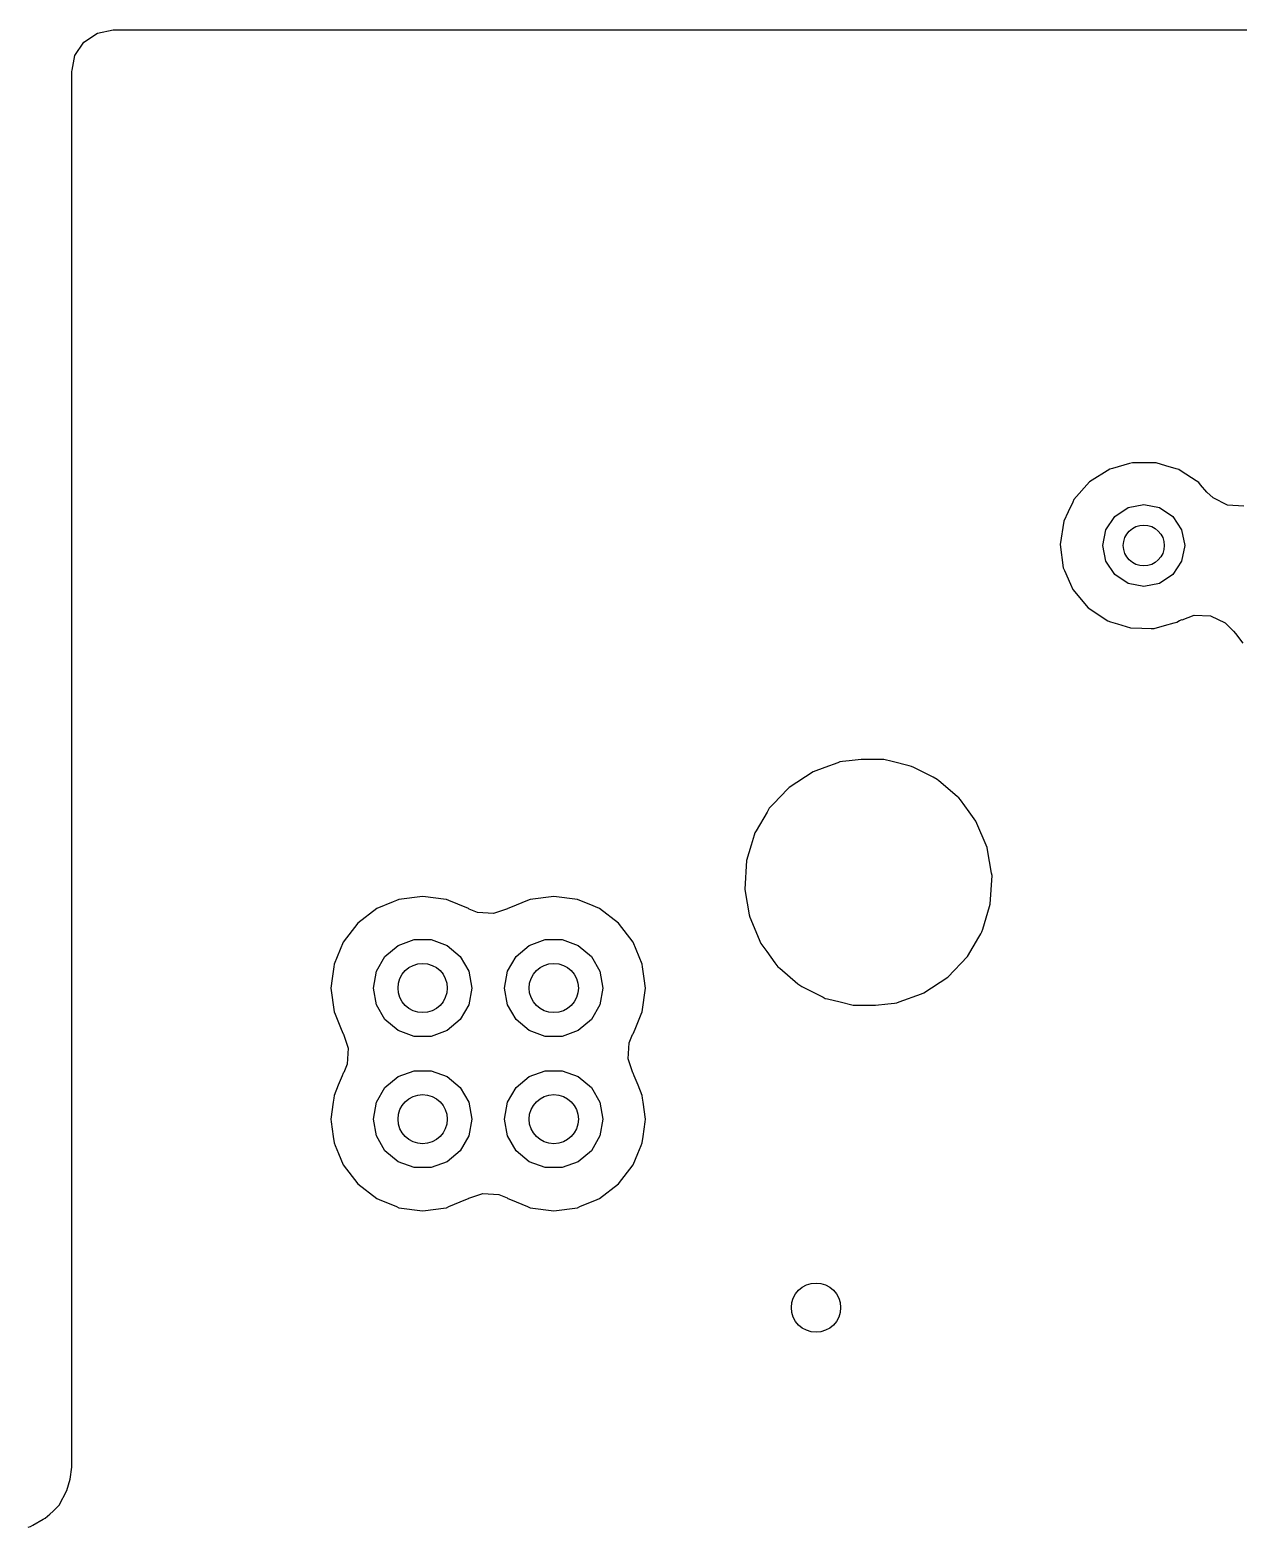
# Model space of a CAD drawing. Extents: x 0.99 to 4.24, y -7.27 to -4.02.
# Drawn here: x 2.9293 to 3.2195, y -4.5035 to -4.1439 of the extents above; entities that cross this region are included whole.
import ezdxf

# ---------------------------------------------------------------- set-up
doc = ezdxf.new("R2010")
doc.units = 0
doc.header["$MEASUREMENT"] = 0
doc.layers.add('BLACK', color=7, linetype='CONTINUOUS')

msp = doc.modelspace()

# ---------------------------------------------------------------- linework, layer by layer
at = {"layer": 'BLACK', "linetype": 'CONTINUOUS'}
for p, q in [((2.94227, -4.1468), (2.9455, -4.14464)), ((2.9455, -4.14464), (2.94931, -4.14388)), ((2.94931, -4.14388), (3.8563, -4.14388)), ((2.94011, -4.15003), (2.94227, -4.1468)), ((2.93935, -4.15384), (2.93941, -4.15354)), ((2.93941, -4.15354), (2.94011, -4.15003)), ((2.93935, -4.48913), (2.93935, -4.15384)), ((3.18866, -4.2494), (3.18384, -4.25244)), ((3.18934, -4.2492), (3.18866, -4.2494)), ((3.19344, -4.24803), (3.18934, -4.2492)), ((3.18934, -4.2492), (3.18934, -4.2492)), ((3.19413, -4.24784), (3.19344, -4.24803)), ((3.19344, -4.24803), (3.19344, -4.24803)), ((3.19484, -4.24784), (3.19413, -4.24784)), ((3.19635, -4.24785), (3.19484, -4.24784)), ((3.19982, -4.24787), (3.19635, -4.24785)), ((3.20217, -4.24858), (3.19982, -4.24787)), ((3.20459, -4.2493), (3.20217, -4.24858)), ((3.20527, -4.2495), (3.20459, -4.2493)), ((3.20459, -4.2493), (3.20459, -4.2493)), ((3.20586, -4.24989), (3.20527, -4.2495)), ((3.20945, -4.25221), (3.20586, -4.24989)), ((3.18384, -4.25244), (3.18008, -4.2567)), ((3.21004, -4.2526), (3.20945, -4.25221)), ((3.20945, -4.25221), (3.20945, -4.25221)), ((3.2105, -4.25313), (3.21004, -4.2526)), ((3.21201, -4.25488), (3.2105, -4.25313)), ((3.2105, -4.25313), (3.2105, -4.25313)), ((3.17978, -4.25734), (3.17871, -4.25962)), ((3.18008, -4.2567), (3.17978, -4.25734)), ((3.17978, -4.25734), (3.17978, -4.25734)), ((3.19308, -4.25862), (3.19685, -4.25787)), ((3.19685, -4.25787), (3.20062, -4.25862)), ((3.2135, -4.25628), (3.21201, -4.25488)), ((3.21698, -4.258), (3.2135, -4.25628)), ((3.17871, -4.25962), (3.17766, -4.26185)), ((3.18776, -4.26395), (3.18989, -4.26076)), ((3.18989, -4.26076), (3.19308, -4.25862)), ((3.20062, -4.25862), (3.20381, -4.26076)), ((3.20381, -4.26076), (3.20594, -4.26395)), ((3.22086, -4.25826), (3.21698, -4.258)), ((3.17766, -4.26185), (3.17679, -4.26747)), ((3.18701, -4.26772), (3.18776, -4.26395)), ((3.20594, -4.26395), (3.20669, -4.26772)), ((3.17679, -4.26747), (3.17752, -4.27311)), ((3.18776, -4.27148), (3.18701, -4.26772)), ((3.20669, -4.26772), (3.20594, -4.27148)), ((3.18989, -4.27468), (3.18776, -4.27148)), ((3.20594, -4.27148), (3.20381, -4.27468)), ((3.17752, -4.27311), (3.17781, -4.27376)), ((3.17781, -4.27376), (3.17781, -4.27376)), ((3.17781, -4.27376), (3.17924, -4.277)), ((3.19308, -4.27681), (3.18989, -4.27468)), ((3.20381, -4.27468), (3.20062, -4.27681)), ((3.17924, -4.277), (3.17981, -4.27832)), ((3.17981, -4.27832), (3.18348, -4.28268)), ((3.19685, -4.27756), (3.19308, -4.27681)), ((3.20062, -4.27681), (3.19685, -4.27756)), ((3.18348, -4.28268), (3.18821, -4.28583)), ((3.18821, -4.28583), (3.18889, -4.28604)), ((3.18889, -4.28604), (3.18889, -4.28604)), ((3.18889, -4.28604), (3.19051, -4.28655)), ((3.19051, -4.28655), (3.19364, -4.28752)), ((3.20181, -4.28695), (3.20414, -4.28632)), ((3.20414, -4.28632), (3.20482, -4.28613)), ((3.20414, -4.28632), (3.20414, -4.28632)), ((3.20482, -4.28613), (3.20542, -4.28576)), ((3.20542, -4.28576), (3.20608, -4.28548)), ((3.20608, -4.28548), (3.2061, -4.28554)), ((3.2061, -4.28554), (3.20895, -4.28448)), ((3.20895, -4.28448), (3.21284, -4.28463)), ((3.21284, -4.28463), (3.21637, -4.28626)), ((3.21637, -4.28626), (3.21842, -4.28826)), ((3.19364, -4.28752), (3.19634, -4.28757)), ((3.19634, -4.28757), (3.19862, -4.28762)), ((3.19862, -4.28762), (3.19862, -4.28762)), ((3.19862, -4.28762), (3.19933, -4.28763)), ((3.19933, -4.28763), (3.20181, -4.28695)), ((3.21842, -4.28826), (3.21889, -4.28886)), ((3.21889, -4.28886), (3.22065, -4.29116)), ((3.1174, -4.32205), (3.11164, -4.32582)), ((3.1202, -4.32103), (3.1174, -4.32205)), ((3.12333, -4.3199), (3.1202, -4.32103)), ((3.12387, -4.3197), (3.12333, -4.3199)), ((3.12333, -4.3199), (3.12333, -4.3199)), ((3.12444, -4.31963), (3.12387, -4.3197)), ((3.12608, -4.31944), (3.12444, -4.31963)), ((3.12444, -4.31963), (3.12444, -4.31963)), ((3.12898, -4.3191), (3.12608, -4.31944)), ((3.13395, -4.3191), (3.12898, -4.3191)), ((3.13438, -4.31913), (3.13395, -4.3191)), ((3.13644, -4.31963), (3.13438, -4.31913)), ((3.14051, -4.32063), (3.13644, -4.31963)), ((3.14107, -4.32077), (3.14051, -4.32063)), ((3.14051, -4.32063), (3.14051, -4.32063)), ((3.14159, -4.32103), (3.14107, -4.32077)), ((3.14623, -4.3234), (3.14159, -4.32103)), ((3.14159, -4.32103), (3.14159, -4.32103)), ((3.11164, -4.32582), (3.11124, -4.32624)), ((3.1472, -4.3239), (3.14623, -4.3234)), ((3.14764, -4.32427), (3.1472, -4.3239)), ((3.15201, -4.32798), (3.14764, -4.32427)), ((3.14764, -4.32427), (3.14764, -4.32427)), ((3.10795, -4.32972), (3.1069, -4.33082)), ((3.11124, -4.32624), (3.10795, -4.32972)), ((3.15245, -4.32836), (3.15201, -4.32798)), ((3.15279, -4.32882), (3.15245, -4.32836)), ((3.15491, -4.3317), (3.15279, -4.32882)), ((3.15279, -4.32882), (3.15279, -4.32882)), ((3.10634, -4.33179), (3.10374, -4.33627)), ((3.1069, -4.33082), (3.10634, -4.33179)), ((3.15653, -4.3339), (3.15491, -4.3317)), ((3.10345, -4.33678), (3.10328, -4.33733)), ((3.10374, -4.33627), (3.10345, -4.33678)), ((3.15923, -4.34024), (3.15653, -4.3339)), ((3.10256, -4.3397), (3.10145, -4.34337)), ((3.10328, -4.33733), (3.10256, -4.3397)), ((3.10328, -4.33733), (3.10328, -4.33733)), ((3.15933, -4.34081), (3.15923, -4.34024)), ((3.10145, -4.34337), (3.10102, -4.35024)), ((3.16029, -4.34643), (3.15933, -4.34081)), ((3.15933, -4.34081), (3.15933, -4.34081)), ((3.15997, -4.3539), (3.16039, -4.34702)), ((3.16039, -4.34702), (3.16029, -4.34643)), ((3.10102, -4.35024), (3.10112, -4.35081)), ((3.10112, -4.35081), (3.10209, -4.35645)), ((3.10112, -4.35081), (3.10112, -4.35081)), ((3.01261, -4.35495), (3.00805, -4.35845)), ((3.01654, -4.35332), (3.01261, -4.35495)), ((3.01732, -4.353), (3.01654, -4.35332)), ((3.01792, -4.35275), (3.01732, -4.353)), ((3.01732, -4.353), (3.01732, -4.353)), ((3.01857, -4.35266), (3.01792, -4.35275)), ((3.02297, -4.35208), (3.01857, -4.35266)), ((3.01857, -4.35266), (3.01857, -4.35266)), ((3.02362, -4.352), (3.02297, -4.35208)), ((3.02427, -4.35208), (3.02362, -4.352)), ((3.02867, -4.35266), (3.02427, -4.35208)), ((3.02932, -4.35275), (3.02867, -4.35266)), ((3.02867, -4.35266), (3.02867, -4.35266)), ((3.02992, -4.353), (3.02932, -4.35275)), ((3.03209, -4.3539), (3.02992, -4.353)), ((3.02992, -4.353), (3.02992, -4.353)), ((3.03463, -4.35495), (3.03209, -4.3539)), ((3.0348, -4.35507), (3.03463, -4.35495)), ((3.04411, -4.35495), (3.04401, -4.35502)), ((3.04471, -4.3547), (3.04411, -4.35495)), ((3.04882, -4.353), (3.04471, -4.3547)), ((3.04942, -4.35275), (3.04882, -4.353)), ((3.04882, -4.353), (3.04882, -4.353)), ((3.05007, -4.35266), (3.04942, -4.35275)), ((3.05447, -4.35208), (3.05007, -4.35266)), ((3.05007, -4.35266), (3.05007, -4.35266)), ((3.05512, -4.352), (3.05447, -4.35208)), ((3.05577, -4.35208), (3.05512, -4.352)), ((3.06017, -4.35266), (3.05577, -4.35208)), ((3.06082, -4.35275), (3.06017, -4.35266)), ((3.06017, -4.35266), (3.06017, -4.35266)), ((3.06142, -4.353), (3.06082, -4.35275)), ((3.06359, -4.3539), (3.06142, -4.353)), ((3.06142, -4.353), (3.06142, -4.353)), ((3.06613, -4.35495), (3.06359, -4.3539)), ((3.07069, -4.35845), (3.06613, -4.35495)), ((3.15816, -4.35986), (3.1598, -4.35445)), ((3.1598, -4.35445), (3.15997, -4.3539)), ((3.1598, -4.35445), (3.1598, -4.35445)), ((3.00805, -4.35845), (3.00455, -4.36301)), ((3.03679, -4.3559), (3.0348, -4.35507)), ((3.04067, -4.35615), (3.03679, -4.3559)), ((3.04401, -4.35502), (3.04067, -4.35615)), ((3.07419, -4.36301), (3.07069, -4.35845)), ((3.10209, -4.35645), (3.10209, -4.35645)), ((3.10209, -4.35645), (3.10219, -4.35702)), ((3.10219, -4.35702), (3.10489, -4.36336)), ((3.15451, -4.36644), (3.1572, -4.36181)), ((3.1572, -4.36181), (3.15768, -4.36099)), ((3.15768, -4.36099), (3.15797, -4.36049)), ((3.15768, -4.36099), (3.15768, -4.36099)), ((3.15797, -4.36049), (3.15816, -4.35986)), ((3.00455, -4.36301), (3.00235, -4.36832)), ((3.01457, -4.36642), (3.01772, -4.36379)), ((3.01772, -4.36379), (3.02157, -4.36238)), ((3.02157, -4.36238), (3.02567, -4.36238)), ((3.02567, -4.36238), (3.02953, -4.36379)), ((3.02953, -4.36379), (3.03267, -4.36642)), ((3.04607, -4.36642), (3.04921, -4.36379)), ((3.04921, -4.36379), (3.05307, -4.36238)), ((3.05307, -4.36238), (3.05717, -4.36238)), ((3.05717, -4.36238), (3.06102, -4.36379)), ((3.06102, -4.36379), (3.06417, -4.36642)), ((3.07639, -4.36832), (3.07419, -4.36301)), ((3.10489, -4.36336), (3.10629, -4.36527)), ((3.10629, -4.36527), (3.10826, -4.36794)), ((3.00227, -4.36896), (3.0019, -4.37175)), ((3.00235, -4.36832), (3.00227, -4.36896)), ((3.00227, -4.36896), (3.00227, -4.36896)), ((3.01252, -4.36998), (3.01457, -4.36642)), ((3.03267, -4.36642), (3.03472, -4.36998)), ((3.04402, -4.36998), (3.04607, -4.36642)), ((3.06417, -4.36642), (3.06622, -4.36998)), ((3.07647, -4.36896), (3.07639, -4.36832)), ((3.07684, -4.37175), (3.07647, -4.36896)), ((3.07647, -4.36896), (3.07647, -4.36896)), ((3.10826, -4.36794), (3.10897, -4.36891)), ((3.10897, -4.36891), (3.10941, -4.36928)), ((3.10941, -4.36928), (3.10941, -4.36928)), ((3.10941, -4.36928), (3.11377, -4.37299)), ((3.14978, -4.37144), (3.15451, -4.36644)), ((3.0019, -4.37175), (3.0016, -4.37402)), ((3.01181, -4.37402), (3.01252, -4.36998)), ((3.03472, -4.36998), (3.03543, -4.37402)), ((3.04331, -4.37402), (3.04402, -4.36998)), ((3.06622, -4.36998), (3.06693, -4.37402)), ((3.07714, -4.37402), (3.07684, -4.37175)), ((3.14402, -4.37521), (3.14978, -4.37144)), ((3.0016, -4.37402), (3.00235, -4.37971)), ((3.01252, -4.37806), (3.01181, -4.37402)), ((3.03543, -4.37402), (3.03472, -4.37806)), ((3.04402, -4.37806), (3.04331, -4.37402)), ((3.06693, -4.37402), (3.06622, -4.37806)), ((3.07639, -4.37971), (3.07714, -4.37402)), ((3.11377, -4.37299), (3.11377, -4.37299)), ((3.11377, -4.37299), (3.11421, -4.37336)), ((3.11421, -4.37336), (3.11473, -4.37363)), ((3.11473, -4.37363), (3.11983, -4.37623)), ((3.11983, -4.37623), (3.11983, -4.37623)), ((3.11983, -4.37623), (3.12035, -4.3765)), ((3.12035, -4.3765), (3.12091, -4.37663)), ((3.13809, -4.37736), (3.14348, -4.37541)), ((3.14348, -4.37541), (3.14402, -4.37521)), ((3.00235, -4.37971), (3.0026, -4.38032)), ((3.01457, -4.38161), (3.01252, -4.37806)), ((3.03472, -4.37806), (3.03267, -4.38161)), ((3.04607, -4.38161), (3.04402, -4.37806)), ((3.06622, -4.37806), (3.06417, -4.38161)), ((3.07614, -4.38032), (3.07639, -4.37971)), ((3.12091, -4.37663), (3.12091, -4.37663)), ((3.12091, -4.37663), (3.1239, -4.37736)), ((3.1239, -4.37736), (3.12703, -4.37813)), ((3.12703, -4.37813), (3.12747, -4.37816)), ((3.12747, -4.37816), (3.13243, -4.37816)), ((3.13243, -4.37816), (3.13534, -4.37782)), ((3.13534, -4.37782), (3.13697, -4.37763)), ((3.13697, -4.37763), (3.13755, -4.37756)), ((3.13697, -4.37763), (3.13697, -4.37763)), ((3.13755, -4.37756), (3.13809, -4.37736)), ((3.13809, -4.37736), (3.13809, -4.37736)), ((3.0026, -4.38032), (3.0026, -4.38032)), ((3.0026, -4.38032), (3.00409, -4.3839)), ((3.01772, -4.38424), (3.01457, -4.38161)), ((3.03267, -4.38161), (3.02953, -4.38424)), ((3.04921, -4.38424), (3.04607, -4.38161)), ((3.06417, -4.38161), (3.06102, -4.38424)), ((3.07465, -4.3839), (3.07614, -4.38032)), ((3.07614, -4.38032), (3.07614, -4.38032)), ((3.00409, -4.3839), (3.00455, -4.38503)), ((3.00455, -4.38503), (3.00463, -4.38512)), ((3.00463, -4.38512), (3.00576, -4.38846)), ((3.02157, -4.38565), (3.01772, -4.38424)), ((3.02567, -4.38565), (3.02157, -4.38565)), ((3.02953, -4.38424), (3.02567, -4.38565)), ((3.05307, -4.38565), (3.04921, -4.38424)), ((3.05717, -4.38565), (3.05307, -4.38565)), ((3.06102, -4.38424), (3.05717, -4.38565)), ((3.07298, -4.39106), (3.07323, -4.38719)), ((3.07323, -4.38719), (3.07406, -4.38519)), ((3.07406, -4.38519), (3.07419, -4.38503)), ((3.07419, -4.38503), (3.07465, -4.3839)), ((3.00576, -4.38846), (3.00551, -4.39234)), ((3.00455, -4.3945), (3.0043, -4.39511)), ((3.00468, -4.39434), (3.00455, -4.3945)), ((3.00551, -4.39234), (3.00468, -4.39434)), ((3.01772, -4.39528), (3.02157, -4.39388)), ((3.02157, -4.39388), (3.02567, -4.39388)), ((3.02567, -4.39388), (3.02953, -4.39528)), ((3.04921, -4.39528), (3.05307, -4.39388)), ((3.05307, -4.39388), (3.05717, -4.39388)), ((3.05717, -4.39388), (3.06102, -4.39528)), ((3.07411, -4.39441), (3.07298, -4.39106)), ((3.07419, -4.3945), (3.07411, -4.39441)), ((3.07444, -4.39511), (3.07419, -4.3945)), ((3.00337, -4.39735), (3.00235, -4.39981)), ((3.0043, -4.39511), (3.00337, -4.39735)), ((3.0043, -4.39511), (3.0043, -4.39511)), ((3.01252, -4.40147), (3.01457, -4.39792)), ((3.01457, -4.39792), (3.01772, -4.39528)), ((3.02953, -4.39528), (3.03267, -4.39792)), ((3.03267, -4.39792), (3.03472, -4.40147)), ((3.04402, -4.40147), (3.04607, -4.39792)), ((3.04607, -4.39792), (3.04921, -4.39528)), ((3.06102, -4.39528), (3.06417, -4.39792)), ((3.06417, -4.39792), (3.06622, -4.40147)), ((3.07537, -4.39735), (3.07444, -4.39511)), ((3.07444, -4.39511), (3.07444, -4.39511)), ((3.07639, -4.39981), (3.07537, -4.39735)), ((3.00214, -4.4014), (3.0016, -4.40551)), ((3.00227, -4.40046), (3.00214, -4.4014)), ((3.00235, -4.39981), (3.00227, -4.40046)), ((3.00227, -4.40046), (3.00227, -4.40046)), ((3.01181, -4.40551), (3.01252, -4.40147)), ((3.03472, -4.40147), (3.03543, -4.40551)), ((3.04331, -4.40551), (3.04402, -4.40147)), ((3.06622, -4.40147), (3.06693, -4.40551)), ((3.07647, -4.40046), (3.07639, -4.39981)), ((3.0766, -4.4014), (3.07647, -4.40046)), ((3.07647, -4.40046), (3.07647, -4.40046)), ((3.07714, -4.40551), (3.0766, -4.4014)), ((3.0016, -4.40551), (3.00169, -4.40616)), ((3.00169, -4.40616), (3.00215, -4.40966)), ((3.01252, -4.40955), (3.01181, -4.40551)), ((3.03543, -4.40551), (3.03472, -4.40955)), ((3.04402, -4.40955), (3.04331, -4.40551)), ((3.06693, -4.40551), (3.06622, -4.40955)), ((3.07659, -4.40966), (3.07705, -4.40616)), ((3.07705, -4.40616), (3.07714, -4.40551)), ((3.00215, -4.40966), (3.00235, -4.41121)), ((3.00235, -4.41121), (3.0026, -4.41181)), ((3.0026, -4.41181), (3.0026, -4.41181)), ((3.0026, -4.41181), (3.00341, -4.41375)), ((3.01457, -4.4131), (3.01252, -4.40955)), ((3.03472, -4.40955), (3.03267, -4.4131)), ((3.04607, -4.4131), (3.04402, -4.40955)), ((3.06622, -4.40955), (3.06417, -4.4131)), ((3.07533, -4.41375), (3.07614, -4.41181)), ((3.07614, -4.41181), (3.07639, -4.41121)), ((3.07614, -4.41181), (3.07614, -4.41181)), ((3.07639, -4.41121), (3.07659, -4.40966)), ((3.00341, -4.41375), (3.00455, -4.41652)), ((3.01772, -4.41574), (3.01457, -4.4131)), ((3.02157, -4.41714), (3.01772, -4.41574)), ((3.02953, -4.41574), (3.02567, -4.41714)), ((3.03267, -4.4131), (3.02953, -4.41574)), ((3.04921, -4.41574), (3.04607, -4.4131)), ((3.05307, -4.41714), (3.04921, -4.41574)), ((3.06102, -4.41574), (3.05717, -4.41714)), ((3.06417, -4.4131), (3.06102, -4.41574)), ((3.07419, -4.41652), (3.07533, -4.41375)), ((3.00455, -4.41652), (3.00805, -4.42108)), ((3.02567, -4.41714), (3.02157, -4.41714)), ((3.05717, -4.41714), (3.05307, -4.41714)), ((3.07069, -4.42108), (3.07419, -4.41652)), ((3.00805, -4.42108), (3.01261, -4.42458)), ((3.06613, -4.42458), (3.07069, -4.42108)), ((3.01261, -4.42458), (3.01322, -4.42483)), ((3.01322, -4.42483), (3.01732, -4.42653)), ((3.01732, -4.42653), (3.01732, -4.42653)), ((3.01732, -4.42653), (3.01792, -4.42678)), ((3.01792, -4.42678), (3.01857, -4.42687)), ((3.01857, -4.42687), (3.01857, -4.42687)), ((3.01857, -4.42687), (3.02297, -4.42745)), ((3.02427, -4.42745), (3.02867, -4.42687)), ((3.02867, -4.42687), (3.02932, -4.42678)), ((3.02867, -4.42687), (3.02867, -4.42687)), ((3.02932, -4.42678), (3.02992, -4.42653)), ((3.02992, -4.42653), (3.03403, -4.42483)), ((3.02992, -4.42653), (3.02992, -4.42653)), ((3.03403, -4.42483), (3.03463, -4.42458)), ((3.03463, -4.42458), (3.03473, -4.42451)), ((3.03473, -4.42451), (3.03807, -4.42337)), ((3.03807, -4.42337), (3.04195, -4.42363)), ((3.04195, -4.42363), (3.04394, -4.42445)), ((3.04394, -4.42445), (3.04411, -4.42458)), ((3.04411, -4.42458), (3.04471, -4.42483)), ((3.04471, -4.42483), (3.04882, -4.42653)), ((3.04882, -4.42653), (3.04882, -4.42653)), ((3.04882, -4.42653), (3.04942, -4.42678)), ((3.04942, -4.42678), (3.05007, -4.42687)), ((3.05007, -4.42687), (3.05007, -4.42687)), ((3.05007, -4.42687), (3.05447, -4.42745)), ((3.05577, -4.42745), (3.06017, -4.42687)), ((3.06017, -4.42687), (3.06082, -4.42678)), ((3.06017, -4.42687), (3.06017, -4.42687)), ((3.06082, -4.42678), (3.06142, -4.42653)), ((3.06142, -4.42653), (3.06552, -4.42483)), ((3.06142, -4.42653), (3.06142, -4.42653)), ((3.06552, -4.42483), (3.06613, -4.42458)), ((3.02297, -4.42745), (3.02362, -4.42753)), ((3.02362, -4.42753), (3.02427, -4.42745)), ((3.05447, -4.42745), (3.05512, -4.42753)), ((3.05512, -4.42753), (3.05577, -4.42745)), ((2.93894, -4.49201), (2.93935, -4.48913)), ((2.9363, -4.49823), (2.93815, -4.49469)), ((2.93815, -4.49469), (2.93894, -4.49201)), ((2.93519, -4.49938), (2.93581, -4.49874)), ((2.93581, -4.49874), (2.9363, -4.49823)), ((2.93581, -4.49874), (2.93581, -4.49874)), ((2.93, -4.50303), (2.9325, -4.50161)), ((2.9325, -4.50161), (2.93292, -4.50137)), ((2.9325, -4.50161), (2.9325, -4.50161)), ((2.93292, -4.50137), (2.93404, -4.5004)), ((2.93404, -4.5004), (2.93487, -4.49968)), ((2.93487, -4.49968), (2.93504, -4.49954)), ((2.93487, -4.49968), (2.93487, -4.49968)), ((2.93504, -4.49954), (2.93519, -4.49938)), ((2.93519, -4.49938), (2.93519, -4.49938)), ((2.92886, -4.5035), (2.92946, -4.50334)), ((2.92946, -4.50334), (2.93, -4.50303)), ((2.93, -4.50303), (2.93, -4.50303))]:
    msp.add_line(p, q, dxfattribs=at)
at = {"layer": 'BLACK'}
for centre, radius in [((3.19685, -4.26772), 0.00492), ((3.02362, -4.37402), 0.00591), ((3.05512, -4.37402), 0.00591), ((3.02362, -4.40551), 0.00591), ((3.05512, -4.40551), 0.00591), ((3.11811, -4.45079), 0.00591)]:
    msp.add_circle(centre, radius, dxfattribs=at)

doc.saveas('drawing.dxf')
